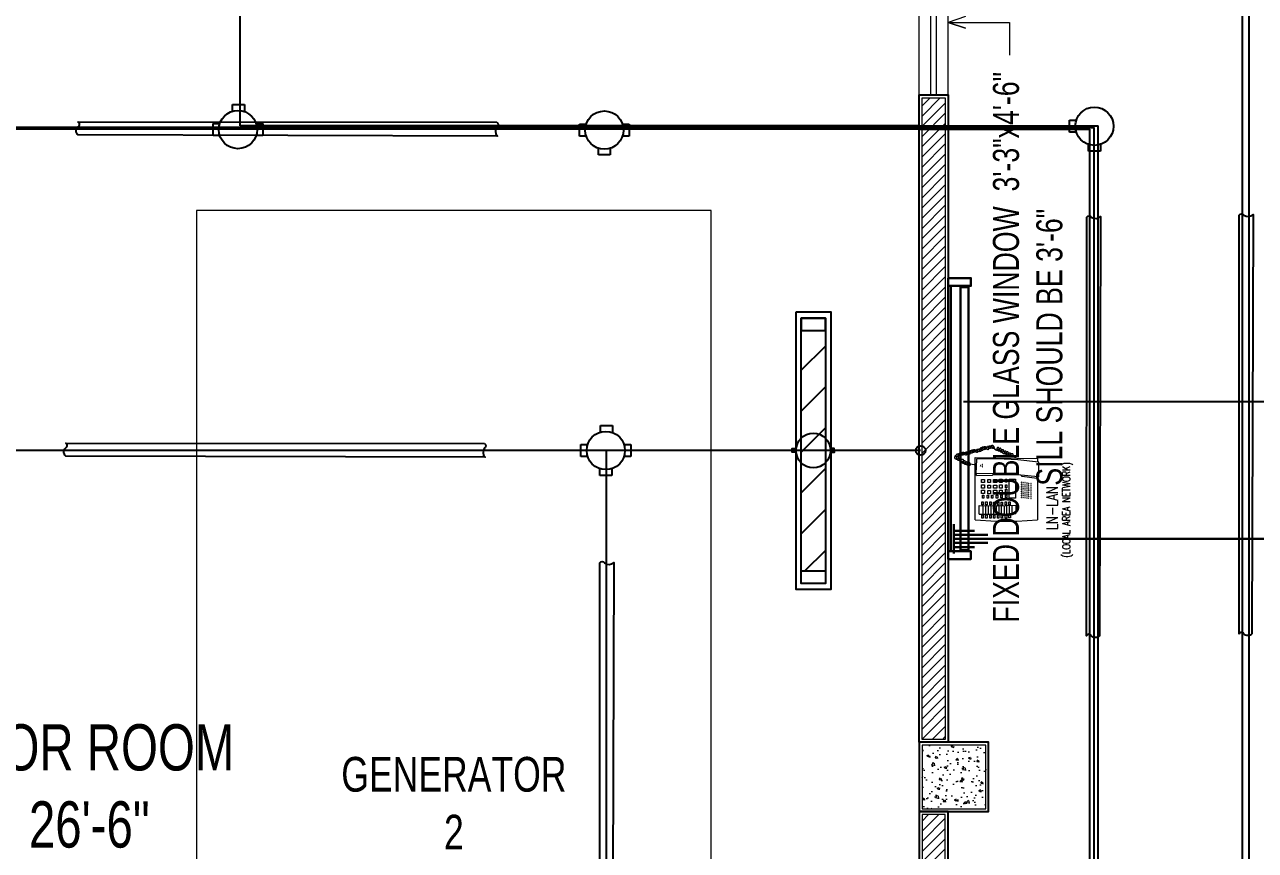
# Model space of a CAD drawing. Header units: inches. Extents: x 12 to 1105, y 9 to 782.
# Drawn here: x 389.8 to 602.7, y 378 to 520.8 of the extents above; entities that cross this region are included whole.
import ezdxf

# ---------------------------------------------------------------- set-up
doc = ezdxf.new("R2010")
doc.units = ezdxf.units.IN
doc.header["$MEASUREMENT"] = 0
for name, color, linetype in [('Cables', 7, 'Continuous'), ('COLLUM', 1, 'Continuous'), ('Layer 1', 7, 'Continuous'), ('wall 05', 3, 'Continuous')]:
    doc.layers.add(name, color=color, linetype=linetype)
for name, color, linetype, lineweight in [('dim-8', 18, 'Continuous', 15), ('E-LAN', 6, 'Continuous', 30), ('E-WTL-Wall-Tube-Light', 7, 'Continuous', 30), ('FLOORTILE', 40, 'Continuous', 9), ('Generator Upstone', 50, 'Continuous', 15), ('Glass', 142, 'Continuous', 9), ('HACTH', 8, 'Continuous', 9), ('Plaster Line', 5, 'Continuous', 15), ('WINDOW', 140, 'Continuous', 9)]:
    doc.layers.add(name, color=color, linetype=linetype, lineweight=lineweight)
doc.styles.add('Swiss721', font='swisscl.ttf')
doc.styles.add('TAVE1', font='ROMANS.shx', dxfattribs={"width": 0.75})

# ---------------------------------------------------------------- blocks, each defined once
blk = doc.blocks.new('TELEPHONE')
at = {"layer": 'Layer 1', "lineweight": 9}
for points in [[(10.02, 12.9), (9.9, 12.9), (9.78, 12.84), (9.72, 12.78), (9.66, 12.72), (9.66, 12.66), (9.6, 12.6), (9.6, 12.36), (9.66, 12.24), (9.66, 12.18), (9.72, 12.12)], [(10.26, 13.32), (10.14, 13.32), (10.08, 13.26), (10.02, 13.26), (9.96, 13.2), (9.9, 13.14), (9.84, 13.08), (9.78, 12.96), (9.78, 12.84), (9.84, 12.72), (9.84, 12.66), (9.9, 12.6), (9.96, 12.54)], [(10.2, 12.78), (10.14, 12.84), (10.14, 12.9), (10.02, 12.9)], [(10.5, 13.62), (10.32, 13.62), (10.26, 13.56), (10.2, 13.5), (10.08, 13.38), (10.08, 13.02), (10.14, 12.9), (10.2, 12.84)], [(10.44, 13.08), (10.44, 13.14), (10.38, 13.2), (10.32, 13.26), (10.26, 13.26), (10.2, 13.32), (10.14, 13.32)], [(10.2, 12.84), (10.38, 12.84), (10.44, 12.9), (10.44, 12.96)], [(10.74, 14.04), (10.68, 14.04), (10.56, 13.98), (10.5, 13.98), (10.32, 13.8), (10.32, 13.5), (10.38, 13.38), (10.38, 13.32), (10.44, 13.26)], [(10.44, 13.26), (10.68, 13.26), (10.68, 13.38), (10.74, 13.38)], [(10.44, 12.96), (10.44, 13.08)], [(10.92, 14.4), (10.74, 14.4), (10.62, 14.34), (10.62, 14.28), (10.56, 14.22), (10.5, 14.1), (10.5, 13.86), (10.56, 13.8), (10.62, 13.74), (10.68, 13.68)], [(10.68, 13.5), (10.68, 13.56), (10.62, 13.62), (10.5, 13.62)], [(10.92, 13.92), (10.86, 13.98), (10.8, 14.04), (10.68, 14.04)], [(10.68, 13.68), (10.74, 13.68), (10.74, 13.62), (10.8, 13.62), (10.8, 13.68), (10.86, 13.68), (10.92, 13.74), (10.92, 13.8)], [(10.74, 13.38), (10.74, 13.44), (10.68, 13.5)], [(10.8, 14.1), (10.8, 14.04), (10.98, 14.04), (10.98, 14.1), (11.04, 14.1), (11.04, 14.34)], [(11.1, 13.5), (11.16, 13.5), (11.28, 13.62), (11.28, 13.68), (11.34, 13.68), (11.34, 13.98), (11.28, 13.98), (11.28, 14.04), (11.22, 14.1), (11.16, 14.1), (11.1, 14.16), (10.92, 14.16), (10.86, 14.1), (10.8, 14.1)], [(10.92, 13.8), (10.92, 13.92)], [(11.1, 13.8), (11.04, 13.8), (11.04, 13.74), (10.98, 13.68), (10.98, 13.62), (11.04, 13.56)], [(11.04, 13.56), (11.04, 13.5), (11.1, 13.5)], [(11.16, 13.2), (11.28, 13.2), (11.34, 13.26), (11.46, 13.38), (11.46, 13.56), (11.4, 13.62), (11.4, 13.68), (11.34, 13.74), (11.28, 13.74), (11.28, 13.8), (11.1, 13.8)], [(11.22, 13.5), (11.16, 13.5), (11.1, 13.44)], [(11.1, 13.44), (11.1, 13.26)], [(11.1, 13.26), (11.1, 13.2), (11.16, 13.2)], [(11.22, 12.96), (11.22, 12.9), (11.4, 12.9), (11.46, 12.96), (11.52, 13.02), (11.52, 13.08), (11.58, 13.14), (11.58, 13.32), (11.52, 13.38), (11.52, 13.44), (11.46, 13.44), (11.4, 13.5), (11.16, 13.5)], [(11.34, 13.2), (11.28, 13.2), (11.28, 13.14), (11.22, 13.14), (11.22, 12.96)], [(11.4, 12.84), (11.28, 12.84), (11.28, 12.78)], [(11.28, 12.24), (11.34, 12.24), (11.4, 12.3), (11.46, 12.3), (11.52, 12.36), (11.52, 12.42), (11.58, 12.48), (11.58, 12.66), (11.52, 12.72), (11.52, 12.78), (11.46, 12.84), (11.4, 12.84)], [(11.28, 12.78), (11.28, 12.66), (11.34, 12.6)], [(11.34, 12.6), (11.46, 12.6), (11.52, 12.66), (11.58, 12.72), (11.64, 12.78), (11.64, 13.02), (11.58, 13.08), (11.52, 13.14), (11.46, 13.2), (11.34, 13.2)], [(0, 10.8), (-0.24, 7.2), (-0.24, 3.6), (0, 0)], [(0, 10.8), (10.8, 10.8)], [(7.68, 10.5), (7.92, 10.68)], [(7.98, 10.68), (7.92, 10.68), (7.92, 10.62)], [(10.44, 10.56), (7.98, 10.68)], [(9.66, 12.06), (9.54, 12.06), (9.42, 11.94), (9.42, 11.7), (9.48, 11.7), (9.48, 11.64), (9.6, 11.64)], [(9.42, 10.68), (9.6, 11.64)], [(9.9, 12.48), (9.72, 12.48), (9.48, 12.24), (9.48, 11.88), (9.6, 11.76)], [(9.6, 11.76), (9.66, 11.7), (9.78, 11.7), (9.78, 11.76), (9.84, 11.76), (9.84, 11.82)], [(9.84, 12), (9.78, 12.06), (9.66, 12.06)], [(9.72, 12.12), (9.96, 12.12), (9.96, 12.18), (10.02, 12.24)], [(9.96, 12.36), (9.96, 12.48), (9.78, 12.48)], [(9.84, 11.82), (9.84, 12)], [(10.02, 12.24), (10.02, 12.3), (9.96, 12.36)], [(10.8, 10.8), (10.62, 0)], [(11.34, 12.6), (11.28, 12.54), (11.22, 12.48), (11.22, 12.3)], [(11.22, 12.3), (11.28, 12.3), (11.28, 12.24)], [(11.4, 11.94), (11.46, 11.94), (11.52, 12), (11.58, 12), (11.64, 12.06), (11.64, 12.12), (11.7, 12.18), (11.7, 12.42), (11.64, 12.42), (11.64, 12.48), (11.58, 12.54), (11.52, 12.54), (11.46, 12.6), (11.34, 12.6)], [(11.4, 12.24), (11.34, 12.18), (11.34, 12.06), (11.4, 12)], [(11.46, 11.64), (11.52, 11.64), (11.58, 11.7), (11.64, 11.7), (11.7, 11.76), (11.7, 11.82), (11.76, 11.88), (11.76, 12.06), (11.7, 12.12), (11.7, 12.18), (11.64, 12.24), (11.58, 12.24), (11.52, 12.3), (11.46, 12.3), (11.4, 12.24)], [(11.4, 12), (11.4, 11.94)], [(11.46, 11.94), (11.4, 11.88), (11.4, 11.7)], [(11.4, 11.7), (11.46, 11.7), (11.46, 11.64)], [(11.52, 12), (11.46, 11.94)], [(11.64, 11.28), (11.76, 11.28), (11.82, 11.34), (11.88, 11.4), (11.88, 11.46), (11.94, 11.52), (11.94, 11.7), (11.88, 11.76), (11.88, 11.82), (11.82, 11.82), (11.76, 11.88), (11.52, 11.88)], [(11.64, 11.58), (11.58, 11.52)], [(11.58, 11.52), (11.58, 11.34)], [(11.58, 11.34), (11.58, 11.28), (11.64, 11.28)], [(11.7, 11.7), (11.7, 11.64), (11.64, 11.64)], [(11.76, 10.98), (11.82, 10.98), (11.88, 11.04), (11.94, 11.04), (12, 11.1), (12, 11.16), (12.06, 11.22), (12.06, 11.4), (12, 11.46), (12, 11.52), (11.94, 11.52), (11.88, 11.58), (11.82, 11.58), (11.76, 11.64), (11.7, 11.64), (11.64, 11.58), (11.7, 11.58)], [(11.76, 11.28), (11.7, 11.22), (11.7, 11.04)], [(11.7, 11.04), (11.76, 10.98)], [(11.82, 11.34), (11.82, 11.28), (11.76, 11.28)], [(11.88, 10.92), (11.76, 10.92), (11.76, 10.86)], [(11.76, 10.32), (11.82, 10.32), (11.88, 10.38), (11.94, 10.38), (12, 10.44), (12, 10.5), (12.06, 10.56), (12.06, 10.74), (12, 10.8), (12, 10.86), (11.94, 10.92), (11.88, 10.92)], [(11.76, 10.86), (11.76, 10.74)], [(11.76, 10.74), (11.82, 10.68)], [(11.82, 10.68), (11.76, 10.62)], [(11.82, 10.68), (11.94, 10.68), (12.06, 10.8), (12.12, 10.86), (12.12, 11.1), (12.06, 11.16), (12, 11.22), (12, 11.28), (11.88, 11.28), (11.82, 11.34)], [(11.88, 10.08), (11.88, 10.02), (11.94, 10.02), (12, 10.08), (12.06, 10.08), (12.12, 10.14), (12.12, 10.2), (12.18, 10.26), (12.18, 10.5), (12.12, 10.5), (12.12, 10.56), (12.06, 10.62), (12, 10.62), (11.94, 10.68), (11.82, 10.68)], [(0.84, 9.42), (0.3, 9.42), (0.3, 9.66), (0.84, 9.66)], [(0.84, 8.76), (0.3, 8.76), (0.3, 9), (0.84, 9)], [(0.84, 9.66), (0.84, 9.42)], [(0.84, 9), (0.84, 8.76)], [(0.96, 10.14), (2.46, 10.14)], [(0.96, 10.14), (0.96, 6.96), (1.08, 3.78)], [(2.28, 9.48), (1.08, 9.48)], [(2.28, 9), (1.08, 9)], [(2.28, 8.58), (1.08, 8.58)], [(2.46, 10.14), (2.4, 6.96), (2.52, 3.78)], [(3.12, 9.42), (2.58, 9.42), (2.58, 9.66), (3.12, 9.66)], [(3.12, 8.76), (2.58, 8.76), (2.58, 9), (3.12, 9)], [(3.12, 9.66), (3.12, 9.42)], [(3.12, 9), (3.12, 8.76)], [(4.26, 9.3), (3.72, 9.3), (3.72, 9.54), (4.26, 9.54)], [(4.26, 8.52), (3.72, 8.52), (3.72, 8.76), (4.26, 8.76)], [(4.26, 9.54), (4.26, 9.3)], [(4.26, 8.76), (4.26, 8.52)], [(4.5, 8.64), (5.04, 8.64)], [(4.5, 8.16), (4.5, 8.64)], [(4.56, 9.72), (5.1, 9.72)], [(4.56, 9.18), (4.56, 9.72)], [(5.1, 9.18), (4.56, 9.18)], [(5.04, 8.64), (5.04, 8.16)], [(5.1, 9.72), (5.1, 9.18)], [(6.06, 9.18), (5.46, 9.18), (5.46, 9.72), (6.06, 9.72)], [(6, 8.16), (5.46, 8.16), (5.46, 8.64), (6, 8.64)], [(6, 8.64), (6, 8.16)], [(6.06, 9.72), (6.06, 9.18)], [(6.96, 9.18), (6.42, 9.18), (6.42, 9.72), (6.96, 9.72)], [(6.96, 8.16), (6.42, 8.16), (6.42, 8.64), (6.96, 8.64)], [(6.96, 9.72), (6.96, 9.18)], [(6.96, 8.64), (6.96, 8.16)], [(7.44, -0.06), (7.8, 3.48), (7.98, 7.02), (7.92, 10.62)], [(7.68, 10.5), (7.74, 7.8), (7.98, 7.5)], [(9.24, 9.6), (9.18, 9.6), (9.18, 9.54), (9.24, 9.54), (9.24, 9.6)], [(9.18, 9.6), (9.18, 9.6)], [(9.3, 9.9), (9.36, 9.84), (9.36, 9.9), (9.3, 9.9)], [(9.54, 9.6), (9.48, 9.6), (9.48, 9.54), (9.54, 9.54), (9.54, 9.6)], [(9.48, 9.6), (9.48, 9.6)], [(9.96, -0.12), (10.38, 3.42), (10.56, 6.96), (10.5, 10.5)], [(10.5, 10.5), (10.5, 10.56), (10.44, 10.56)], [(11.76, 10.62), (11.7, 10.56), (11.7, 10.38)], [(11.7, 10.38), (11.76, 10.38), (11.76, 10.32)], [(11.94, 10.38), (11.88, 10.38), (11.88, 10.32), (11.82, 10.26), (11.82, 10.14), (11.88, 10.08)], [(11.94, 10.02), (11.88, 9.96), (11.88, 9.84), (11.94, 9.78), (11.94, 9.72)], [(11.94, 9.72), (12, 9.72), (12.06, 9.78), (12.12, 9.78), (12.18, 9.84), (12.18, 9.9), (12.24, 9.96), (12.24, 10.2), (12.18, 10.2), (12.18, 10.26), (12.12, 10.32), (12.06, 10.32), (12, 10.38), (11.94, 10.38)], [(12, 10.08), (11.94, 10.02)], [(12.12, 9.42), (12.18, 9.42), (12.24, 9.48), (12.3, 9.48), (12.36, 9.54), (12.42, 9.6), (12.42, 9.84), (12.36, 9.9), (12.36, 9.96), (12.3, 9.96), (12.24, 10.02), (12.18, 10.02), (12.12, 10.08), (12.06, 10.08), (12, 10.02)], [(12.12, 9.72), (12.06, 9.66), (12.06, 9.48)], [(12.06, 9.48), (12.12, 9.48), (12.12, 9.42)], [(12.18, 9.78), (12.12, 9.72)], [(12.3, 9.48), (12.3, 9.42), (12.24, 9.42), (12.24, 9.36), (12.18, 9.3), (12.18, 9.24), (12.24, 9.18)], [(12.3, 8.82), (12.24, 8.76), (12.24, 8.7), (12.18, 8.64), (12.18, 8.58), (12.24, 8.52)], [(12.36, 9.06), (12.3, 9.06), (12.24, 9)], [(12.24, 9), (12.24, 8.94), (12.3, 8.88), (12.3, 8.82), (12.36, 8.82)], [(12.24, 8.52), (12.24, 8.46), (12.3, 8.46)], [(12.36, 8.82), (12.42, 8.82), (12.42, 8.88), (12.48, 8.88), (12.6, 9), (12.6, 9.24), (12.54, 9.3), (12.54, 9.36), (12.48, 9.42), (12.42, 9.42), (12.36, 9.48), (12.3, 9.48)], [(12.3, 8.46), (12.36, 8.46), (12.42, 8.52), (12.48, 8.58), (12.54, 8.64), (12.54, 8.94), (12.42, 9.06), (12.36, 9.06)], [(12.42, 8.52), (12.36, 8.46)], [(0.84, 8.04), (0.3, 8.04), (0.3, 8.28), (0.84, 8.28)], [(0.84, 7.38), (0.3, 7.38), (0.3, 7.62), (0.84, 7.62)], [(0.84, 6.72), (0.3, 6.72), (0.3, 6.96), (0.84, 6.96)], [(0.84, 8.28), (0.84, 8.04)], [(0.84, 7.62), (0.84, 7.38)], [(0.84, 6.96), (0.84, 6.72)], [(2.28, 8.1), (1.08, 8.1)], [(2.28, 7.62), (1.08, 7.62)], [(2.28, 7.2), (1.08, 7.2)], [(2.28, 6.72), (1.08, 6.72)], [(3.06, 7.38), (2.52, 7.38), (2.52, 7.62), (3.06, 7.62)], [(3.06, 6.72), (2.52, 6.72), (2.52, 6.96), (3.06, 6.96)], [(3.12, 8.04), (2.58, 8.04), (2.58, 8.28), (3.12, 8.28)], [(3.06, 7.62), (3.06, 7.38)], [(3.06, 6.96), (3.06, 6.72)], [(3.12, 8.28), (3.12, 8.04)], [(4.26, 7.74), (3.72, 7.74), (3.72, 7.98), (4.26, 7.98)], [(4.26, 6.9), (3.72, 6.9), (3.72, 7.2), (4.26, 7.2)], [(4.26, 7.98), (4.26, 7.74)], [(4.26, 7.2), (4.26, 6.9)], [(5.04, 8.16), (4.5, 8.16)], [(4.5, 7.62), (5.1, 7.62)], [(4.5, 7.08), (4.5, 7.62)], [(5.1, 7.08), (4.5, 7.08)], [(4.56, 6.6), (5.1, 6.6)], [(4.56, 6.12), (4.56, 6.6)], [(5.1, 7.62), (5.1, 7.08)], [(5.1, 6.6), (5.1, 6.12)], [(6, 7.08), (5.46, 7.08), (5.46, 7.62), (6, 7.62)], [(6.06, 6.12), (5.46, 6.12), (5.46, 6.6), (6.06, 6.6)], [(6, 7.62), (6, 7.08)], [(6.06, 6.6), (6.06, 6.12)], [(6.96, 7.08), (6.42, 7.08), (6.42, 7.62), (6.96, 7.62)], [(7.02, 6.12), (6.42, 6.12), (6.42, 6.6), (7.02, 6.6)], [(6.96, 7.62), (6.96, 7.08)], [(7.02, 6.6), (7.02, 6.12)], [(12.18, 6.66), (12.06, 6.66), (12, 6.6), (11.94, 6.6), (11.88, 6.54), (11.82, 6.48), (11.76, 6.42), (11.76, 6.36), (11.7, 6.24), (11.7, 6.18), (11.76, 6.12), (11.76, 6), (11.88, 5.88)], [(12.36, 7.08), (12.3, 7.02), (12.12, 7.02), (12.06, 6.96), (12, 6.9), (11.94, 6.84), (11.94, 6.48), (12, 6.42), (12, 6.36), (12.06, 6.3)], [(12.36, 7.44), (12.3, 7.44), (12.12, 7.26), (12.12, 7.2), (12.06, 7.14), (12.06, 6.9), (12.12, 6.84), (12.18, 6.78), (12.24, 6.72)], [(12.06, 6.3), (12.12, 6.3), (12.18, 6.24), (12.24, 6.3), (12.3, 6.3), (12.3, 6.36), (12.36, 6.42), (12.36, 6.48), (12.3, 6.54)], [(12.3, 6.54), (12.3, 6.6), (12.24, 6.6), (12.24, 6.66), (12.12, 6.66)], [(12.48, 6.96), (12.42, 6.96), (12.42, 7.02), (12.36, 7.02), (12.36, 7.08), (12.3, 7.08), (12.24, 7.02)], [(12.24, 6.72), (12.24, 6.66), (12.36, 6.66), (12.36, 6.72), (12.42, 6.72), (12.48, 6.78), (12.48, 6.84)], [(12.36, 8.46), (12.36, 8.22)], [(12.36, 8.22), (12.36, 8.16), (12.42, 8.16)], [(12.48, 7.86), (12.42, 7.86), (12.36, 7.8)], [(12.36, 7.8), (12.36, 7.5), (12.42, 7.5)], [(12.42, 7.5), (12.6, 7.5), (12.72, 7.62), (12.78, 7.62), (12.78, 7.68), (12.84, 7.74), (12.84, 7.92), (12.78, 7.98), (12.78, 8.04), (12.72, 8.1), (12.66, 8.16), (12.6, 8.16), (12.48, 8.22)], [(12.48, 8.22), (12.42, 8.22), (12.42, 8.16)], [(12.42, 8.16), (12.42, 7.92)], [(12.42, 7.92), (12.42, 7.86), (12.48, 7.86)], [(12.48, 6.84), (12.48, 6.96)], [(0.84, 6.06), (0.3, 6.06), (0.3, 6.3), (0.84, 6.3)], [(0.84, 5.34), (0.3, 5.34), (0.3, 5.64), (0.84, 5.64)], [(0.9, 4.68), (0.36, 4.68), (0.36, 4.98), (0.9, 4.98)], [(0.84, 6.3), (0.84, 6.06)], [(0.84, 5.64), (0.84, 5.34)], [(0.9, 4.98), (0.9, 4.68)], [(2.28, 6.3), (1.08, 6.3)], [(2.28, 5.82), (1.08, 5.82)], [(2.34, 5.4), (1.08, 5.4)], [(2.34, 4.92), (1.14, 4.92)], [(2.34, 4.44), (1.14, 4.44)], [(3.06, 6.06), (2.52, 6.06), (2.52, 6.3), (3.06, 6.3)], [(3.12, 5.4), (2.58, 5.4), (2.58, 5.64), (3.12, 5.64)], [(3.12, 4.74), (2.58, 4.74), (2.58, 4.98), (3.12, 4.98)], [(3.06, 6.3), (3.06, 6.06)], [(3.12, 5.64), (3.12, 5.4)], [(3.12, 4.98), (3.12, 4.74)], [(3.72, 4.92), (7.02, 4.92)], [(3.72, 3.84), (3.72, 4.92)], [(4.32, 6.12), (3.78, 6.12), (3.78, 6.36), (4.32, 6.36)], [(4.32, 5.34), (3.78, 5.34), (3.78, 5.58), (4.32, 5.58)], [(4.32, 6.36), (4.32, 6.12)], [(4.32, 5.58), (4.32, 5.34)], [(5.1, 6.12), (4.56, 6.12)], [(4.68, 5.58), (5.28, 5.58)], [(4.68, 5.34), (4.68, 5.58)], [(5.28, 5.34), (4.68, 5.34)], [(5.28, 5.58), (5.28, 5.34)], [(6.06, 5.34), (5.52, 5.34), (5.52, 5.58), (6.06, 5.58)], [(6.06, 5.58), (6.06, 5.34)], [(7.02, 5.34), (6.48, 5.34), (6.48, 5.58), (7.02, 5.58)], [(7.02, 5.58), (7.02, 5.34)], [(7.02, 4.92), (7.02, 3.84)], [(11.46, 5.04), (11.34, 5.04), (11.28, 4.98), (11.22, 4.98), (10.98, 4.74), (10.98, 4.56), (11.04, 4.5), (11.04, 4.38), (11.16, 4.26)], [(11.22, 4.62), (11.1, 4.62), (10.98, 4.5), (10.98, 4.26), (11.04, 4.2), (11.1, 4.2), (11.1, 4.14)], [(11.58, 5.46), (11.52, 5.46), (11.4, 5.4), (11.34, 5.4), (11.28, 5.34), (11.22, 5.28), (11.16, 5.22), (11.16, 4.8), (11.28, 4.68)], [(11.16, 4.26), (11.34, 4.26), (11.34, 4.32), (11.4, 4.32), (11.4, 4.5)], [(11.4, 4.5), (11.4, 4.56), (11.34, 4.56), (11.34, 4.62), (11.22, 4.62)], [(11.28, 4.68), (11.52, 4.68), (11.52, 4.8)], [(11.76, 5.82), (11.64, 5.82), (11.52, 5.76), (11.46, 5.76), (11.4, 5.7), (11.4, 5.58), (11.34, 5.52), (11.34, 5.28), (11.4, 5.22), (11.46, 5.16), (11.46, 5.1)], [(11.52, 4.92), (11.52, 4.98), (11.46, 4.98), (11.46, 5.04), (11.34, 5.04)], [(11.94, 6.24), (11.76, 6.24), (11.7, 6.18), (11.46, 5.94), (11.46, 5.76), (11.52, 5.7), (11.52, 5.64), (11.58, 5.52), (11.64, 5.52)], [(11.46, 5.1), (11.52, 5.1), (11.52, 5.04), (11.64, 5.04), (11.64, 5.1), (11.7, 5.1), (11.7, 5.16), (11.76, 5.16), (11.76, 5.22)], [(11.76, 5.34), (11.7, 5.34), (11.7, 5.4), (11.64, 5.4), (11.64, 5.46), (11.52, 5.46)], [(11.52, 4.8), (11.52, 4.92)], [(11.64, 5.52), (11.64, 5.46), (11.82, 5.46), (11.82, 5.52), (11.88, 5.52), (11.88, 5.7)], [(11.88, 5.7), (11.88, 5.76), (11.82, 5.76), (11.82, 5.82), (11.7, 5.82)], [(11.76, 5.22), (11.76, 5.34)], [(12.12, 6.12), (12.12, 6.18), (12.06, 6.18), (12.06, 6.24), (11.94, 6.24)], [(2.52, 3.78), (1.08, 3.78)], [(7.02, 3.84), (3.72, 3.84)], [(3.78, 2.16), (3.84, 2.16), (3.84, 2.22), (3.78, 2.22), (3.78, 2.16)], [(3.84, 2.82), (3.9, 2.82), (3.9, 2.88), (3.84, 2.88), (3.84, 2.82)], [(4.14, 2.16), (4.2, 2.16), (4.2, 2.22), (4.14, 2.22), (4.14, 2.16)], [(4.2, 2.82), (4.26, 2.82), (4.26, 2.88), (4.2, 2.88), (4.2, 2.82)], [(4.44, 2.16), (4.5, 2.16), (4.5, 2.22), (4.44, 2.22), (4.44, 2.16)], [(4.5, 2.82), (4.56, 2.82), (4.56, 2.88), (4.5, 2.88), (4.5, 2.82)], [(4.74, 2.16), (4.8, 2.16), (4.8, 2.22), (4.74, 2.22), (4.74, 2.16)], [(4.8, 2.52), (4.86, 2.52), (4.86, 2.58), (4.8, 2.58), (4.8, 2.52)], [(4.86, 2.82), (4.92, 2.82), (4.92, 2.88), (4.86, 2.88), (4.86, 2.82)], [(5.1, 2.52), (5.16, 2.52), (5.16, 2.58), (5.1, 2.52)], [(5.1, 2.16), (5.16, 2.16), (5.16, 2.22), (5.1, 2.22), (5.1, 2.16)], [(5.16, 2.82), (5.22, 2.82), (5.22, 2.88), (5.16, 2.88), (5.16, 2.82)], [(5.4, 2.16), (5.46, 2.16), (5.46, 2.22), (5.4, 2.22), (5.4, 2.16)], [(5.46, 2.82), (5.52, 2.82), (5.52, 2.88), (5.46, 2.88), (5.46, 2.82)], [(5.7, 2.16), (5.76, 2.16), (5.76, 2.22), (5.7, 2.22), (5.7, 2.16)], [(5.76, 2.82), (5.82, 2.82), (5.82, 2.88), (5.76, 2.88), (5.76, 2.82)], [(5.76, 2.52), (5.82, 2.52), (5.76, 2.58), (5.76, 2.52)], [(6, 2.16), (6.06, 2.16), (6.06, 2.22), (6, 2.22), (6, 2.16)], [(6.06, 2.52), (6.12, 2.52), (6.12, 2.58), (6.06, 2.58), (6.06, 2.52)], [(6.12, 2.82), (6.18, 2.82), (6.18, 2.88), (6.12, 2.88), (6.12, 2.82)], [(6.36, 2.16), (6.42, 2.16), (6.42, 2.22), (6.36, 2.22), (6.36, 2.16)], [(6.42, 2.82), (6.48, 2.82), (6.48, 2.88), (6.42, 2.88), (6.42, 2.82)], [(7.14, 0.12), (7.5, 2.7)], [(7.5, 2.7), (7.74, 2.88)], [(11.1, 4.14), (10.68, 3.84)], [(7.32, 0), (0, 0)], [(3.72, 1.2), (3.66, 1.2), (3.66, 1.14), (3.72, 1.14), (3.72, 1.2)], [(3.66, 1.2), (3.66, 1.2)], [(3.72, 1.8), (3.78, 1.8), (3.78, 1.86), (3.72, 1.86), (3.72, 1.8)], [(3.72, 1.5), (3.78, 1.5), (3.72, 1.56), (3.72, 1.5)], [(4.08, 1.2), (4.02, 1.2), (4.02, 1.14), (4.08, 1.14), (4.08, 1.2)], [(4.02, 1.2), (4.02, 1.2)], [(4.08, 1.8), (4.14, 1.8), (4.14, 1.86), (4.08, 1.86), (4.08, 1.8)], [(4.38, 1.2), (4.32, 1.2), (4.32, 1.14), (4.38, 1.14), (4.38, 1.2)], [(4.32, 1.2), (4.32, 1.2)], [(4.38, 1.8), (4.44, 1.8), (4.44, 1.86), (4.38, 1.86), (4.38, 1.8)], [(4.38, 1.5), (4.44, 1.5), (4.38, 1.56), (4.38, 1.5)], [(4.68, 1.2), (4.62, 1.2), (4.62, 1.14), (4.68, 1.14), (4.68, 1.2)], [(4.62, 1.2), (4.62, 1.2)], [(4.68, 1.5), (4.74, 1.5), (4.74, 1.56), (4.68, 1.56), (4.68, 1.5)], [(4.74, 1.8), (4.8, 1.8), (4.8, 1.86), (4.74, 1.86), (4.74, 1.8)], [(4.92, 1.2), (4.98, 1.2), (4.98, 1.14), (5.04, 1.2), (4.92, 1.2)], [(5.04, 1.8), (5.1, 1.8), (5.1, 1.86), (5.04, 1.86), (5.04, 1.8)], [(5.34, 1.2), (5.28, 1.2), (5.28, 1.14), (5.34, 1.14), (5.34, 1.2)], [(5.28, 1.2), (5.28, 1.2)], [(5.34, 1.8), (5.4, 1.8), (5.4, 1.86), (5.34, 1.86), (5.34, 1.8)], [(5.64, 1.2), (5.58, 1.2), (5.58, 1.14), (5.64, 1.14), (5.64, 1.2)], [(5.58, 1.2), (5.58, 1.2)], [(5.64, 1.8), (5.7, 1.8), (5.7, 1.86), (5.64, 1.86), (5.64, 1.8)], [(5.64, 1.5), (5.7, 1.5), (5.64, 1.56), (5.64, 1.5)], [(5.94, 1.2), (5.88, 1.2), (5.88, 1.14), (5.94, 1.14), (5.94, 1.2)], [(5.88, 1.2), (5.88, 1.2)], [(5.94, 1.5), (6, 1.5), (6, 1.56), (5.94, 1.56), (5.94, 1.5)], [(6, 1.8), (6.06, 1.8), (6.06, 1.86), (6, 1.86), (6, 1.8)], [(6.3, 1.2), (6.24, 1.2), (6.24, 1.14), (6.3, 1.14), (6.3, 1.2)], [(6.24, 1.2), (6.24, 1.2)], [(6.3, 1.8), (6.36, 1.8), (6.36, 1.86), (6.3, 1.86), (6.3, 1.8)], [(7.44, -0.12), (7.14, 0.12)], [(10.62, 0), (10.02, 0)], [(7.44, -0.06), (7.44, -0.12), (7.5, -0.18)], [(7.5, -0.18), (9.96, -0.18), (9.96, -0.12)]]:
    blk.add_lwpolyline(points, dxfattribs=at)
for points, knots in [([(9.96, 12.54), (9.96, 12.54), (10.02, 12.54), (10.02, 12.54), (10.18, 12.52), (10.22, 12.56), (10.2, 12.72), (10.2, 12.72), (10.2, 12.78), (10.2, 12.78)], [0, 0, 0, 0, 1, 1, 1, 2, 2, 2, 3, 3, 3, 3]), ([(12.24, 9.18), (12.24, 9.18), (12.24, 9.12), (12.24, 9.12), (12.24, 9.12), (12.36, 9.12), (12.36, 9.12), (12.5, 9.29), (12.56, 9.22), (12.54, 9.42), (12.54, 9.42), (12.54, 9.6), (12.54, 9.6), (12.54, 9.6), (12.48, 9.66), (12.48, 9.66), (12.48, 9.66), (12.42, 9.72), (12.42, 9.72), (12.42, 9.72), (12.3, 9.72), (12.3, 9.72), (12.3, 9.72), (12.24, 9.78), (12.24, 9.78), (12.24, 9.78), (12.18, 9.78), (12.18, 9.78), (12.18, 9.78), (12.12, 9.72), (12.12, 9.72)], [0, 0, 0, 0, 1, 1, 1, 2, 2, 2, 3, 3, 3, 4, 4, 4, 5, 5, 5, 6, 6, 6, 7, 7, 7, 8, 8, 8, 9, 9, 9, 10, 10, 10, 10]), ([(12.42, 8.16), (12.42, 8.16), (12.48, 8.16), (12.48, 8.16), (12.75, 8.43), (12.64, 8.25), (12.66, 8.64), (12.66, 8.64), (12.66, 8.7), (12.66, 8.7), (12.66, 8.7), (12.6, 8.7), (12.6, 8.7), (12.6, 8.7), (12.54, 8.76), (12.54, 8.76), (12.54, 8.76), (12.48, 8.82), (12.48, 8.82), (12.48, 8.82), (12.3, 8.82), (12.3, 8.82)], [0, 0, 0, 0, 1, 1, 1, 2, 2, 2, 3, 3, 3, 4, 4, 4, 5, 5, 5, 6, 6, 6, 7, 7, 7, 7]), ([(12.48, 7.86), (12.48, 7.86), (12.54, 7.86), (12.54, 7.86), (12.81, 8.13), (12.7, 7.96), (12.72, 8.34), (12.72, 8.34), (12.72, 8.4), (12.72, 8.4), (12.72, 8.4), (12.66, 8.4), (12.66, 8.4), (12.66, 8.4), (12.6, 8.46), (12.6, 8.46), (12.6, 8.46), (12.54, 8.46), (12.54, 8.46), (12.54, 8.46), (12.48, 8.52), (12.48, 8.52), (12.48, 8.52), (12.42, 8.52), (12.42, 8.52)], [0, 0, 0, 0, 1, 1, 1, 2, 2, 2, 3, 3, 3, 4, 4, 4, 5, 5, 5, 6, 6, 6, 7, 7, 7, 8, 8, 8, 8]), ([(12.36, 7.44), (12.36, 7.44), (12.42, 7.44), (12.42, 7.44), (12.6, 7.63), (12.52, 7.49), (12.54, 7.8), (12.54, 7.8), (12.48, 7.86), (12.48, 7.86)], [0, 0, 0, 0, 1, 1, 1, 2, 2, 2, 3, 3, 3, 3]), ([(11.88, 5.88), (11.88, 5.88), (11.94, 5.88), (11.94, 5.88), (12.1, 5.86), (12.14, 5.9), (12.12, 6.06), (12.12, 6.06), (12.12, 6.12), (12.12, 6.12)], [0, 0, 0, 0, 1, 1, 1, 2, 2, 2, 3, 3, 3, 3]), ([(3.84, 2.52), (3.84, 2.52), (3.9, 2.52), (3.9, 2.52), (3.9, 2.52), (3.84, 2.52), (3.84, 2.52), (3.84, 2.52), (3.84, 2.58), (3.84, 2.58), (3.84, 2.58), (3.84, 2.52), (3.84, 2.52)], [0, 0, 0, 0, 1, 1, 1, 2, 2, 2, 3, 3, 3, 4, 4, 4, 4]), ([(4.14, 2.52), (4.14, 2.52), (4.2, 2.52), (4.2, 2.52), (4.2, 2.52), (4.2, 2.58), (4.2, 2.58), (4.2, 2.58), (4.2, 2.52), (4.2, 2.52), (4.2, 2.52), (4.14, 2.52), (4.14, 2.52)], [0, 0, 0, 0, 1, 1, 1, 2, 2, 2, 3, 3, 3, 4, 4, 4, 4]), ([(4.5, 2.52), (4.5, 2.52), (4.56, 2.52), (4.56, 2.52), (4.56, 2.52), (4.5, 2.52), (4.5, 2.52), (4.5, 2.52), (4.5, 2.58), (4.5, 2.58), (4.5, 2.58), (4.5, 2.52), (4.5, 2.52)], [0, 0, 0, 0, 1, 1, 1, 2, 2, 2, 3, 3, 3, 4, 4, 4, 4]), ([(5.4, 2.52), (5.4, 2.52), (5.46, 2.52), (5.46, 2.52), (5.46, 2.52), (5.46, 2.58), (5.46, 2.58), (5.46, 2.58), (5.46, 2.52), (5.46, 2.52), (5.46, 2.52), (5.4, 2.52), (5.4, 2.52)], [0, 0, 0, 0, 1, 1, 1, 2, 2, 2, 3, 3, 3, 4, 4, 4, 4]), ([(6.36, 2.52), (6.36, 2.52), (6.42, 2.52), (6.42, 2.52), (6.42, 2.52), (6.42, 2.58), (6.42, 2.58), (6.42, 2.58), (6.42, 2.52), (6.42, 2.52), (6.42, 2.52), (6.36, 2.52), (6.36, 2.52)], [0, 0, 0, 0, 1, 1, 1, 2, 2, 2, 3, 3, 3, 4, 4, 4, 4]), ([(4.02, 1.5), (4.02, 1.5), (4.08, 1.5), (4.08, 1.5), (4.08, 1.5), (4.08, 1.56), (4.08, 1.56), (4.08, 1.56), (4.08, 1.5), (4.08, 1.5), (4.08, 1.5), (4.02, 1.5), (4.02, 1.5)], [0, 0, 0, 0, 1, 1, 1, 2, 2, 2, 3, 3, 3, 4, 4, 4, 4]), ([(4.98, 1.5), (4.98, 1.5), (5.04, 1.5), (5.04, 1.5), (5.04, 1.5), (5.04, 1.56), (5.04, 1.56), (5.04, 1.56), (5.04, 1.5), (5.04, 1.5), (5.04, 1.5), (4.98, 1.5), (4.98, 1.5)], [0, 0, 0, 0, 1, 1, 1, 2, 2, 2, 3, 3, 3, 4, 4, 4, 4]), ([(5.28, 1.5), (5.28, 1.5), (5.34, 1.5), (5.34, 1.5), (5.34, 1.5), (5.34, 1.56), (5.34, 1.56), (5.34, 1.56), (5.34, 1.5), (5.34, 1.5), (5.34, 1.5), (5.28, 1.5), (5.28, 1.5)], [0, 0, 0, 0, 1, 1, 1, 2, 2, 2, 3, 3, 3, 4, 4, 4, 4]), ([(6.24, 1.5), (6.24, 1.5), (6.3, 1.5), (6.3, 1.5), (6.3, 1.5), (6.3, 1.56), (6.3, 1.56), (6.3, 1.56), (6.3, 1.5), (6.3, 1.5), (6.3, 1.5), (6.24, 1.5), (6.24, 1.5)], [0, 0, 0, 0, 1, 1, 1, 2, 2, 2, 3, 3, 3, 4, 4, 4, 4])]:
    blk.add_open_spline(points, degree=3, knots=knots, dxfattribs=at)
blk = doc.blocks.new('A$C63C712C3')
at = {"ltscale": 2}
for p, q in [((39.8, 42), (33.8, 42)), ((39.8, 15.9), (33.8, 15.9)), ((1230.6, 42), (1236.6, 42)), ((1230.6, 15.9), (1236.6, 15.9))]:
    blk.add_line(p, q, dxfattribs=at)
for points in [[(35.5, 102.6), (0, 102.6), (0, 0), (35.5, 0)], [(35.5, 102.6), (1235.5, 102.6), (1235.5, 90.2), (35.5, 90.2)], [(1235.5, 102.6), (1270.9, 102.6), (1270.9, 0), (1235.5, 0)], [(39.8, 47.6), (1230.6, 47.6), (1230.6, 10.1), (39.8, 10.1)]]:
    blk.add_lwpolyline(points, close=True, dxfattribs=at)
blk = doc.blocks.new('ASDSAETR')
for p, q in [((51404, -7188.31), (51404, -7197.3)), ((51404, -7190.29), (51410.36, -7190.29)), ((51404, -7191.55), (51414.43, -7191.55)), ((51404, -7192.81), (51418.49, -7192.81)), ((51404, -7194.07), (51414.43, -7194.07)), ((51404, -7195.33), (51410.36, -7195.33))]:
    blk.add_line(p, q)

msp = doc.modelspace()

# ---------------------------------------------------------------- hatches: boundary and pattern name
h = msp.add_hatch()
h.set_pattern_fill('ANSI31', color=256, scale=40, angle=180)
h.set_pattern_definition([(225, (754.2026, 549.6445), (3.53553, -3.53553), [])])
h.paths.add_polyline_path([(524.15, 426.3), (528.35, 426.3), (528.35, 467.91), (524.15, 467.91)])
at = {"layer": 'HACTH', "lineweight": 0}
h = msp.add_hatch(dxfattribs=at)
h.set_pattern_fill('ANSI31', color=256, scale=10, style=0)
h.set_pattern_definition([(45, (-139377.4694, -171258.5526), (-0.8838834765, 0.8838834765), [])])
h.paths.add_polyline_path([(549.08, 508.16), (545.08, 508.16), (545.08, 397.16), (549.08, 397.16)])
h.paths.add_polyline_path([(545.08, 283.16), (549.08, 283.16), (549.08, 384.16), (545.08, 384.16)])
h = msp.add_hatch(dxfattribs=at)
h.set_pattern_fill('AR-CONC', color=256, scale=0.5, style=0)
h.set_pattern_definition([(50, (-134875.6302, -172149.6654), (3.586300913, -0.313760675), [0.375, -4.125]), (355, (-134875.6302, -172149.6654), (-0.69375667, 3.76096067), [0.3, -3.3]), (100.4514, (-134875.3314, -172149.6916), (2.89254691, 3.44719771), [0.31870095, -3.50571056]), (46.1842, (-134875.63, -172148.6654), (5.33620524, -0.82759507), [0.5625, -6.1875]), (96.6356, (-134875.1855, -172148.7344), (4.67331353, 4.87058935), [0.47805144, -5.258565]), (351.1842, (-134875.63, -172148.6654), (4.67330973, 4.870593), [0.45, -4.95]), (21, (-134875.1302, -172148.9154), (2.98453526, -2.013094453), [0.375, -4.125]), (326, (-134875.1302, -172148.9154), (1.21657666, 3.625750225), [0.3, -3.3]), (71.4514, (-134874.8815, -172149.0832), (4.201113143, 1.612652484), [0.31870095, -3.50571056]), (37.5, (-134875.6302, -172149.6654), (0.0607992766, 1.664469269), [0, -3.26, 0, -3.35, 0, -3.3125]), (7.5, (-134875.6302, -172149.6654), (1.315347687, 1.97205856), [0, -1.91, 0, -3.185, 0, -1.2625]), (327.5, (-134876.7452, -172149.6654), (2.669112181, -0.112774359), [0, -1.25, 0, -3.9, 0, -5.175]), (317.5, (-134877.2452, -172149.6654), (2.915930847, 0.500524912), [0, -1.625, 0, -2.59, 0, -3.675])])
h.paths.add_polyline_path([(556.08, 396.16), (545.08, 396.16), (545.08, 385.16), (556.08, 385.16)])

# ---------------------------------------------------------------- linework, layer by layer
at = {"color": 190}
for p, q in [((427.11, 503.3), (427.11, 554.7)), ((544.58, 502.74), (105.61, 502.74)), ((544.58, 503.02), (266.61, 503.02)), ((544.58, 503.3), (427.11, 503.3)), ((544.58, 503.3), (575.51, 503.3)), ((544.58, 503.02), (574.84, 503.02)), ((544.58, 502.74), (574.09, 502.74)), ((574.09, 240.92), (574.09, 502.74)), ((574.84, 240.87), (574.84, 503.02)), ((575.51, 240.87), (575.51, 503.3)), ((575.51, 241.43), (575.51, 503.3)), ((575.51, 241.15), (575.51, 503.3))]:
    msp.add_line(p, q, dxfattribs=at)
for p, q in [((425.79, 505.84), (425.79, 507.01)), ((425.79, 507.01), (427.86, 507.01)), ((427.86, 507.01), (427.86, 505.78)), ((422.42, 501.63), (422.42, 503.7)), ((422.42, 503.7), (423.59, 503.7)), ((429.87, 503.7), (431.04, 503.7)), ((431.04, 503.7), (431.04, 501.63)), ((485.8, 501.54), (485.8, 503.61)), ((485.8, 503.61), (486.97, 503.61)), ((493.26, 503.61), (494.43, 503.61)), ((494.43, 503.61), (494.43, 501.54)), ((570.57, 502.22), (570.57, 504.28)), ((570.57, 504.28), (571.74, 504.28)), ((423.59, 501.63), (422.42, 501.63)), ((431.04, 501.63), (429.87, 501.63)), ((486.97, 501.54), (485.8, 501.54)), ((494.43, 501.54), (493.26, 501.54)), ((571.74, 502.22), (570.57, 502.22)), ((489.07, 498.27), (489.07, 499.43)), ((491.14, 498.27), (489.07, 498.27)), ((491.14, 499.43), (491.14, 498.27)), ((573.85, 498.94), (573.85, 500.11)), ((575.91, 498.94), (573.85, 498.94)), ((575.91, 500.11), (575.91, 498.94)), ((489.44, 450.32), (489.44, 451.49)), ((489.44, 451.49), (491.5, 451.49)), ((491.5, 451.49), (491.51, 450.25)), ((486.06, 446.11), (486.06, 448.18)), ((486.06, 448.18), (487.23, 448.18)), ((493.52, 448.18), (494.69, 448.18)), ((494.69, 448.18), (494.69, 446.11)), ((487.23, 446.11), (486.06, 446.11)), ((494.69, 446.11), (493.52, 446.11)), ((489.34, 442.83), (489.34, 444)), ((491.4, 442.83), (489.34, 442.83)), ((491.4, 444), (491.4, 442.83))]:
    msp.add_line(p, q)
at = {"color": 6, "lineweight": 30}
msp.add_line((558.69, 431.86), (844.8, 431.86), dxfattribs=at)
for points in [[(471.51, 503.95, -0.56347), (471.51, 503.15, 0.368601), (471.6, 501.54), (399.07, 501.75, -0.456322), (399.07, 503.15, 0.605884), (399.07, 503.98)], [(573.55, 487.53, -0.56347), (574.34, 487.53, 0.368601), (575.95, 487.62), (575.75, 415.08, -0.456322), (574.34, 415.09, 0.605884), (573.52, 415.09)], [(599.91, 487.87, -0.56347), (600.71, 487.87, 0.368601), (602.32, 487.96), (602.12, 415.43, -0.456322), (600.71, 415.43, 0.605884), (599.89, 415.43)], [(469.38, 448.37, -0.56347), (469.38, 447.58, 0.368601), (469.47, 445.97), (396.94, 446.17, -0.456322), (396.94, 447.58, 0.605884), (396.94, 448.4)], [(489.32, 427.69, -0.56347), (490.12, 427.69, 0.368601), (491.73, 427.78), (491.53, 355.24, -0.456322), (490.12, 355.25, 0.605884), (489.3, 355.25)]]:
    msp.add_lwpolyline(points, format="xyb", close=True)
for points in [[(523.29, 471.11), (529.29, 471.11), (529.29, 423.11), (523.29, 423.11)], [(528.35, 470.06), (524.15, 470.06), (524.15, 467.92), (528.35, 467.92)], [(524.15, 470.05), (528.35, 470.05), (528.35, 424.16), (524.15, 424.16)], [(528.35, 424.16), (524.15, 424.16), (524.15, 426.3), (528.35, 426.3)]]:
    msp.add_lwpolyline(points, close=True)
for points in [[(523.28, 446.88), (522.6, 446.88), (522.61, 447.48), (523.28, 447.47)], [(529.22, 446.88), (529.9, 446.88), (529.89, 447.48), (529.22, 447.47)]]:
    msp.add_lwpolyline(points)
for centre, radius in [((426.73, 502.67), 3.31), ((490.11, 502.58), 3.31), ((574.88, 503.25), 3.31), ((490.37, 447.14), 3.31), ((526.25, 447.14), 2.99), ((544.81, 447.14), 0.829)]:
    msp.add_circle(centre, radius)
at = {"layer": 'Cables', "color": 4}
for p, q in [((600.47, 236.86), (600.47, 535.85)), ((601.66, 236.86), (601.66, 535.85))]:
    msp.add_line(p, q, dxfattribs=at)
at = {"layer": 'Cables', "color": 3}
for p, q in [((633.53, 455.56), (552.21, 455.56)), ((544.81, 447.14), (54.25, 447.14)), ((490.49, 292.2), (490.49, 447.14))]:
    msp.add_line(p, q, dxfattribs=at)
at = {"layer": 'COLLUM', "linetype": 'Continuous', "ltscale": 10}
msp.add_lwpolyline([(544.58, 384.66), (556.58, 384.66), (556.58, 396.66), (544.58, 396.66)], close=True, dxfattribs=at)
at = {"layer": 'FLOORTILE', "linetype": 'Continuous', "ltscale": 10}
msp.add_lwpolyline([(552.57, 522.22), (549.58, 521.22), (552.57, 520.23), (549.58, 521.22), (560.18, 521.22), (560.18, 515.55)], dxfattribs=at)
at = {"layer": 'Generator Upstone', "linetype": 'Continuous', "ltscale": 10}
msp.add_lwpolyline([(419.58, 290.66), (508.58, 290.66), (508.58, 488.66), (419.58, 488.66)], close=True, dxfattribs=at)
at = {"layer": 'Glass'}
for points in [[(546.58, 508.66), (546.58, 547.66)], [(547.58, 508.66), (547.58, 547.66)]]:
    msp.add_lwpolyline(points, dxfattribs=at)
at = {"layer": 'Plaster Line'}
for points in [[(549.08, 397.16), (545.08, 397.16), (545.08, 508.16), (549.08, 508.16)], [(545.08, 385.16), (556.08, 385.16), (556.08, 396.16), (545.08, 396.16)], [(549.08, 384.16), (545.08, 384.16), (545.08, 283.16), (549.08, 283.16)]]:
    msp.add_lwpolyline(points, close=True, dxfattribs=at)
at = {"layer": 'wall 05'}
for points in [[(549.58, 396.66), (544.58, 396.66), (544.58, 508.66), (549.58, 508.66)], [(549.58, 384.66), (544.58, 384.66), (544.58, 282.66), (549.58, 282.66)]]:
    msp.add_lwpolyline(points, close=True, dxfattribs=at)
at = {"layer": 'WINDOW', "linetype": 'Continuous', "ltscale": 10}
for points in [[(544.58, 508.66), (544.58, 547.66)], [(549.58, 508.66), (549.58, 547.66)]]:
    msp.add_lwpolyline(points, dxfattribs=at)

# ---------------------------------------------------------------- block references
at = {"rotation": 89.99999999999999}
msp.add_blockref('TELEPHONE', (565.06, 435.16), dxfattribs=at)
at = {"layer": 'E-LAN', "lineweight": 0, "xscale": 0.5600000000000003, "yscale": 0.5600000000000003, "zscale": 0.5600000000000003}
msp.add_blockref('ASDSAETR', (-28235.66, 4459.83), dxfattribs=at)
at = {"layer": 'E-WTL-Wall-Tube-Light', "lineweight": 0, "xscale": 0.03825770519629215, "yscale": 0.03825770519629215, "zscale": 0.03825770519629215, "rotation": 90}
msp.add_blockref('A$C63C712C3', (553.51, 428.35), dxfattribs=at)

# ---------------------------------------------------------------- texts
at = {"layer": 'dim-8', "linetype": 'Continuous', "ltscale": 10, "insert": (563.36, 465.01), "char_height": 4.5, "attachment_point": 5, "rotation": 90, "style": 'Swiss721'}
msp.add_mtext('\\A1;FIXED DOUBLE GLASS WINDOW  3\'-3"x4\'-6"\\PSILL SHOULD BE 3\'-6"', dxfattribs=at)
at = {"layer": 'dim-8', "linetype": 'Continuous', "ltscale": 10, "attachment_point": 5, "style": 'Swiss721'}
for s, insert, char_height in [('\\A1;GENERATOR ROOM\\P40\'-9" x 26\'-6"', (386.24, 389.06), 8), ('\\A1;GENERATOR\\P2', (464.08, 386.12), 6)]:
    msp.add_mtext(s, dxfattribs=dict(at, insert=insert, char_height=char_height))
at = {"layer": 'E-LAN', "lineweight": 0, "style": 'TAVE1', "width": 0.75}
for s, height, p in [('(LOCAL AREA NETWORK)', 1.3659, (570.71, 428.64)), ('LN-LAN', 1.951, (568.54, 433.37))]:
    msp.add_text(s, height=height, rotation=90, dxfattribs=at).set_placement(p)

doc.saveas('drawing.dxf')
